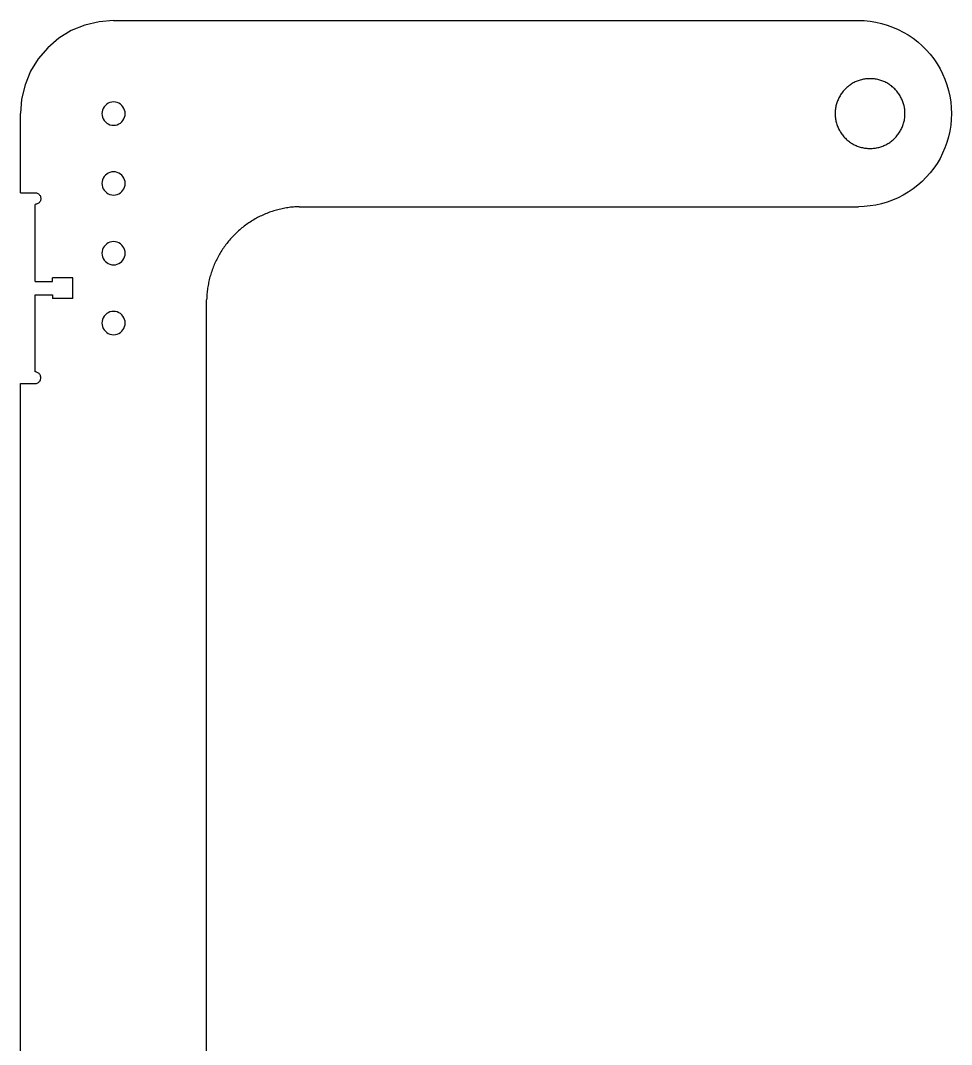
# Model space of a CAD drawing. Extents: x -54 to 50, y -44 to 48.
# Drawn here: x -27.79 to -7.79, y 26.07 to 48.07 of the extents above; entities that cross this region are included whole.
import ezdxf

# ---------------------------------------------------------------- set-up
doc = ezdxf.new("R2010")
doc.units = 0
doc.header["$MEASUREMENT"] = 0
doc.layers.get('0').update_dxf_attribs({"linetype": 'CONTINUOUS'})

msp = doc.modelspace()

# ---------------------------------------------------------------- linework, layer by layer
for p, q in [((-26.413, 47.968), (-26.703, 47.848)), ((-26.108, 48.041), (-26.413, 47.968)), ((-25.795, 48.066), (-26.108, 48.041)), ((-9.795, 48.066), (-9.669, 48.063)), ((-9.669, 48.063), (-9.544, 48.051)), ((-9.544, 48.051), (-9.42, 48.031)), ((-9.42, 48.031), (-9.297, 48.004)), ((-9.297, 48.004), (-9.177, 47.969)), ((-9.177, 47.969), (-9.059, 47.926)), ((-26.703, 47.848), (-26.97, 47.684)), ((-9.059, 47.926), (-8.943, 47.876)), ((-8.943, 47.876), (-8.831, 47.819)), ((-8.831, 47.819), (-8.723, 47.755)), ((-8.723, 47.755), (-8.619, 47.685)), ((-26.97, 47.684), (-27.209, 47.48)), ((-8.619, 47.685), (-8.52, 47.608)), ((-8.52, 47.608), (-8.426, 47.524)), ((-8.426, 47.524), (-8.337, 47.436)), ((-27.209, 47.48), (-27.413, 47.241)), ((-8.337, 47.436), (-8.254, 47.341)), ((-8.254, 47.341), (-8.177, 47.242)), ((-27.413, 47.241), (-27.577, 46.974)), ((-8.177, 47.242), (-8.106, 47.138)), ((-8.106, 47.138), (-8.042, 47.03)), ((-27.577, 46.974), (-27.697, 46.684)), ((-8.042, 47.03), (-7.985, 46.918)), ((-7.985, 46.918), (-7.935, 46.803)), ((-27.697, 46.684), (-27.77, 46.379)), ((-10.023, 46.644), (-10.041, 46.629)), ((-10.004, 46.659), (-10.023, 46.644)), ((-9.986, 46.673), (-10.004, 46.659)), ((-9.966, 46.687), (-9.986, 46.673)), ((-9.947, 46.7), (-9.966, 46.687)), ((-9.927, 46.712), (-9.947, 46.7)), ((-9.906, 46.724), (-9.927, 46.712)), ((-9.885, 46.735), (-9.906, 46.724)), ((-9.864, 46.745), (-9.885, 46.735)), ((-9.843, 46.755), (-9.864, 46.745)), ((-9.821, 46.764), (-9.843, 46.755)), ((-9.799, 46.772), (-9.821, 46.764)), ((-9.777, 46.78), (-9.799, 46.772)), ((-9.754, 46.787), (-9.777, 46.78)), ((-9.731, 46.793), (-9.754, 46.787)), ((-9.708, 46.798), (-9.731, 46.793)), ((-9.685, 46.803), (-9.708, 46.798)), ((-9.662, 46.807), (-9.685, 46.803)), ((-9.639, 46.811), (-9.662, 46.807)), ((-9.615, 46.813), (-9.639, 46.811)), ((-9.592, 46.815), (-9.615, 46.813)), ((-9.568, 46.816), (-9.592, 46.815)), ((-9.545, 46.816), (-9.568, 46.816)), ((-9.521, 46.816), (-9.545, 46.816)), ((-9.498, 46.815), (-9.521, 46.816)), ((-9.474, 46.813), (-9.498, 46.815)), ((-9.451, 46.811), (-9.474, 46.813)), ((-9.427, 46.807), (-9.451, 46.811)), ((-9.404, 46.803), (-9.427, 46.807)), ((-9.381, 46.798), (-9.404, 46.803)), ((-9.358, 46.793), (-9.381, 46.798)), ((-9.336, 46.787), (-9.358, 46.793)), ((-9.313, 46.78), (-9.336, 46.787)), ((-9.291, 46.772), (-9.313, 46.78)), ((-9.269, 46.764), (-9.291, 46.772)), ((-9.247, 46.755), (-9.269, 46.764)), ((-9.225, 46.745), (-9.247, 46.755)), ((-9.204, 46.735), (-9.225, 46.745)), ((-9.183, 46.724), (-9.204, 46.735)), ((-9.163, 46.712), (-9.183, 46.724)), ((-9.143, 46.7), (-9.163, 46.712)), ((-9.123, 46.687), (-9.143, 46.7)), ((-9.104, 46.673), (-9.123, 46.687)), ((-9.085, 46.659), (-9.104, 46.673)), ((-9.067, 46.644), (-9.085, 46.659)), ((-9.049, 46.629), (-9.067, 46.644)), ((-7.935, 46.803), (-7.893, 46.685)), ((-7.893, 46.685), (-7.858, 46.564)), ((-10.202, 46.428), (-10.213, 46.407)), ((-10.19, 46.448), (-10.202, 46.428)), ((-10.178, 46.468), (-10.19, 46.448)), ((-10.165, 46.488), (-10.178, 46.468)), ((-10.152, 46.507), (-10.165, 46.488)), ((-10.137, 46.526), (-10.152, 46.507)), ((-10.123, 46.545), (-10.137, 46.526)), ((-10.107, 46.562), (-10.123, 46.545)), ((-10.092, 46.58), (-10.107, 46.562)), ((-10.075, 46.597), (-10.092, 46.58)), ((-10.058, 46.613), (-10.075, 46.597)), ((-10.041, 46.629), (-10.058, 46.613)), ((-9.031, 46.613), (-9.049, 46.629)), ((-9.014, 46.597), (-9.031, 46.613)), ((-8.998, 46.58), (-9.014, 46.597)), ((-8.982, 46.562), (-8.998, 46.58)), ((-8.967, 46.545), (-8.982, 46.562)), ((-8.952, 46.526), (-8.967, 46.545)), ((-8.938, 46.507), (-8.952, 46.526)), ((-8.924, 46.488), (-8.938, 46.507)), ((-8.912, 46.468), (-8.924, 46.488)), ((-8.899, 46.448), (-8.912, 46.468)), ((-8.888, 46.428), (-8.899, 46.448)), ((-8.877, 46.407), (-8.888, 46.428)), ((-7.858, 46.564), (-7.83, 46.441)), ((-7.83, 46.441), (-7.811, 46.317)), ((-27.77, 46.379), (-27.795, 46.066)), ((-25.997, 46.213), (-26.018, 46.179)), ((-25.972, 46.243), (-25.997, 46.213)), ((-25.942, 46.268), (-25.972, 46.243)), ((-25.908, 46.289), (-25.942, 46.268)), ((-25.872, 46.304), (-25.908, 46.289)), ((-25.834, 46.313), (-25.872, 46.304)), ((-25.795, 46.316), (-25.834, 46.313)), ((-25.756, 46.313), (-25.795, 46.316)), ((-25.718, 46.304), (-25.756, 46.313)), ((-25.681, 46.289), (-25.718, 46.304)), ((-25.648, 46.268), (-25.681, 46.289)), ((-25.618, 46.243), (-25.648, 46.268)), ((-25.593, 46.213), (-25.618, 46.243)), ((-25.572, 46.179), (-25.593, 46.213)), ((-10.281, 46.207), (-10.286, 46.184)), ((-10.277, 46.23), (-10.281, 46.207)), ((-10.271, 46.253), (-10.277, 46.23)), ((-10.265, 46.276), (-10.271, 46.253)), ((-10.258, 46.298), (-10.265, 46.276)), ((-10.25, 46.321), (-10.258, 46.298)), ((-10.242, 46.343), (-10.25, 46.321)), ((-10.233, 46.364), (-10.242, 46.343)), ((-10.223, 46.386), (-10.233, 46.364)), ((-10.213, 46.407), (-10.223, 46.386)), ((-8.866, 46.386), (-8.877, 46.407)), ((-8.856, 46.364), (-8.866, 46.386)), ((-8.847, 46.343), (-8.856, 46.364)), ((-8.839, 46.321), (-8.847, 46.343)), ((-8.831, 46.298), (-8.839, 46.321)), ((-8.825, 46.276), (-8.831, 46.298)), ((-8.818, 46.253), (-8.825, 46.276)), ((-8.813, 46.23), (-8.818, 46.253)), ((-8.808, 46.207), (-8.813, 46.23)), ((-8.804, 46.184), (-8.808, 46.207)), ((-7.811, 46.317), (-7.799, 46.192)), ((-26.042, 46.105), (-26.045, 46.066)), ((-26.045, 46.066), (-26.042, 46.027)), ((-26.033, 46.143), (-26.042, 46.105)), ((-26.042, 46.027), (-26.033, 45.989)), ((-26.018, 46.179), (-26.033, 46.143)), ((-26.033, 45.989), (-26.018, 45.952)), ((-25.557, 46.143), (-25.572, 46.179)), ((-25.572, 45.952), (-25.557, 45.989)), ((-25.548, 46.105), (-25.557, 46.143)), ((-25.557, 45.989), (-25.548, 46.027)), ((-25.545, 46.066), (-25.548, 46.105)), ((-25.548, 46.027), (-25.545, 46.066)), ((-10.294, 46.09), (-10.295, 46.066)), ((-10.295, 46.066), (-10.294, 46.043)), ((-10.293, 46.114), (-10.294, 46.09)), ((-10.294, 46.043), (-10.293, 46.019)), ((-10.291, 46.137), (-10.293, 46.114)), ((-10.293, 46.019), (-10.291, 45.996)), ((-10.289, 46.16), (-10.291, 46.137)), ((-10.291, 45.996), (-10.289, 45.972)), ((-10.286, 46.184), (-10.289, 46.16)), ((-8.801, 46.16), (-8.804, 46.184)), ((-8.798, 46.137), (-8.801, 46.16)), ((-8.801, 45.972), (-8.798, 45.996)), ((-8.796, 46.114), (-8.798, 46.137)), ((-8.798, 45.996), (-8.796, 46.019)), ((-8.795, 46.09), (-8.796, 46.114)), ((-8.796, 46.019), (-8.795, 46.043)), ((-8.795, 46.066), (-8.795, 46.09)), ((-8.795, 46.043), (-8.795, 46.066)), ((-7.799, 46.192), (-7.795, 46.066)), ((-7.795, 46.066), (-7.799, 45.941)), ((-26.018, 45.952), (-25.997, 45.919)), ((-25.997, 45.919), (-25.972, 45.889)), ((-25.972, 45.889), (-25.942, 45.864)), ((-25.942, 45.864), (-25.908, 45.843)), ((-25.908, 45.843), (-25.872, 45.828)), ((-25.872, 45.828), (-25.834, 45.819)), ((-25.834, 45.819), (-25.795, 45.816)), ((-25.795, 45.816), (-25.756, 45.819)), ((-25.756, 45.819), (-25.718, 45.828)), ((-25.718, 45.828), (-25.681, 45.843)), ((-25.681, 45.843), (-25.648, 45.864)), ((-25.648, 45.864), (-25.618, 45.889)), ((-25.618, 45.889), (-25.593, 45.919)), ((-25.593, 45.919), (-25.572, 45.952)), ((-10.289, 45.972), (-10.286, 45.949)), ((-10.286, 45.949), (-10.281, 45.926)), ((-10.281, 45.926), (-10.277, 45.903)), ((-10.277, 45.903), (-10.271, 45.88)), ((-10.271, 45.88), (-10.265, 45.857)), ((-10.265, 45.857), (-10.258, 45.835)), ((-10.258, 45.835), (-10.25, 45.812)), ((-10.25, 45.812), (-10.242, 45.79)), ((-10.242, 45.79), (-10.233, 45.769)), ((-10.233, 45.769), (-10.223, 45.747)), ((-8.866, 45.747), (-8.856, 45.769)), ((-8.856, 45.769), (-8.847, 45.79)), ((-8.847, 45.79), (-8.839, 45.812)), ((-8.839, 45.812), (-8.831, 45.835)), ((-8.831, 45.835), (-8.825, 45.857)), ((-8.825, 45.857), (-8.818, 45.88)), ((-8.818, 45.88), (-8.813, 45.903)), ((-8.813, 45.903), (-8.808, 45.926)), ((-8.808, 45.926), (-8.804, 45.949)), ((-8.804, 45.949), (-8.801, 45.972)), ((-7.811, 45.816), (-7.83, 45.692)), ((-7.799, 45.941), (-7.811, 45.816)), ((-10.223, 45.747), (-10.213, 45.726)), ((-10.213, 45.726), (-10.202, 45.705)), ((-10.202, 45.705), (-10.19, 45.685)), ((-10.19, 45.685), (-10.178, 45.665)), ((-10.178, 45.665), (-10.165, 45.645)), ((-10.165, 45.645), (-10.152, 45.626)), ((-10.152, 45.626), (-10.137, 45.607)), ((-10.137, 45.607), (-10.123, 45.588)), ((-10.123, 45.588), (-10.107, 45.57)), ((-10.107, 45.57), (-10.092, 45.553)), ((-10.092, 45.553), (-10.075, 45.536)), ((-9.014, 45.536), (-8.998, 45.553)), ((-8.998, 45.553), (-8.982, 45.57)), ((-8.982, 45.57), (-8.967, 45.588)), ((-8.967, 45.588), (-8.952, 45.607)), ((-8.952, 45.607), (-8.938, 45.626)), ((-8.938, 45.626), (-8.924, 45.645)), ((-8.924, 45.645), (-8.912, 45.665)), ((-8.912, 45.665), (-8.899, 45.685)), ((-8.899, 45.685), (-8.888, 45.705)), ((-8.888, 45.705), (-8.877, 45.726)), ((-8.877, 45.726), (-8.866, 45.747)), ((-7.858, 45.569), (-7.893, 45.448)), ((-7.83, 45.692), (-7.858, 45.569)), ((-10.075, 45.536), (-10.058, 45.52)), ((-10.058, 45.52), (-10.041, 45.504)), ((-10.041, 45.504), (-10.023, 45.489)), ((-10.023, 45.489), (-10.004, 45.474)), ((-10.004, 45.474), (-9.986, 45.46)), ((-9.986, 45.46), (-9.966, 45.446)), ((-9.966, 45.446), (-9.947, 45.433)), ((-9.947, 45.433), (-9.927, 45.421)), ((-9.927, 45.421), (-9.906, 45.409)), ((-9.906, 45.409), (-9.885, 45.398)), ((-9.885, 45.398), (-9.864, 45.388)), ((-9.864, 45.388), (-9.843, 45.378)), ((-9.843, 45.378), (-9.821, 45.369)), ((-9.821, 45.369), (-9.799, 45.361)), ((-9.799, 45.361), (-9.777, 45.353)), ((-9.777, 45.353), (-9.754, 45.346)), ((-9.754, 45.346), (-9.731, 45.34)), ((-9.731, 45.34), (-9.708, 45.335)), ((-9.708, 45.335), (-9.685, 45.33)), ((-9.685, 45.33), (-9.662, 45.326)), ((-9.662, 45.326), (-9.639, 45.322)), ((-9.639, 45.322), (-9.615, 45.32)), ((-9.474, 45.32), (-9.451, 45.322)), ((-9.451, 45.322), (-9.427, 45.326)), ((-9.427, 45.326), (-9.404, 45.33)), ((-9.404, 45.33), (-9.381, 45.335)), ((-9.381, 45.335), (-9.358, 45.34)), ((-9.358, 45.34), (-9.336, 45.346)), ((-9.336, 45.346), (-9.313, 45.353)), ((-9.313, 45.353), (-9.291, 45.361)), ((-9.291, 45.361), (-9.269, 45.369)), ((-9.269, 45.369), (-9.247, 45.378)), ((-9.247, 45.378), (-9.225, 45.388)), ((-9.225, 45.388), (-9.204, 45.398)), ((-9.204, 45.398), (-9.183, 45.409)), ((-9.183, 45.409), (-9.163, 45.421)), ((-9.163, 45.421), (-9.143, 45.433)), ((-9.143, 45.433), (-9.123, 45.446)), ((-9.123, 45.446), (-9.104, 45.46)), ((-9.104, 45.46), (-9.085, 45.474)), ((-9.085, 45.474), (-9.067, 45.489)), ((-9.067, 45.489), (-9.049, 45.504)), ((-9.049, 45.504), (-9.031, 45.52)), ((-9.031, 45.52), (-9.014, 45.536)), ((-7.935, 45.33), (-7.985, 45.215)), ((-7.893, 45.448), (-7.935, 45.33)), ((-9.615, 45.32), (-9.592, 45.318)), ((-9.592, 45.318), (-9.568, 45.317)), ((-9.568, 45.317), (-9.545, 45.316)), ((-9.545, 45.316), (-9.521, 45.317)), ((-9.521, 45.317), (-9.498, 45.318)), ((-9.498, 45.318), (-9.474, 45.32)), ((-8.042, 45.103), (-8.106, 44.995)), ((-7.985, 45.215), (-8.042, 45.103)), ((-8.177, 44.891), (-8.254, 44.792)), ((-8.106, 44.995), (-8.177, 44.891)), ((-26.018, 44.679), (-26.033, 44.643)), ((-25.997, 44.713), (-26.018, 44.679)), ((-25.972, 44.743), (-25.997, 44.713)), ((-25.942, 44.768), (-25.972, 44.743)), ((-25.908, 44.789), (-25.942, 44.768)), ((-25.872, 44.804), (-25.908, 44.789)), ((-25.834, 44.813), (-25.872, 44.804)), ((-25.795, 44.816), (-25.834, 44.813)), ((-25.756, 44.813), (-25.795, 44.816)), ((-25.718, 44.804), (-25.756, 44.813)), ((-25.681, 44.789), (-25.718, 44.804)), ((-25.648, 44.768), (-25.681, 44.789)), ((-25.618, 44.743), (-25.648, 44.768)), ((-25.593, 44.713), (-25.618, 44.743)), ((-25.572, 44.679), (-25.593, 44.713)), ((-25.557, 44.643), (-25.572, 44.679)), ((-8.337, 44.697), (-8.426, 44.608)), ((-8.254, 44.792), (-8.337, 44.697)), ((-26.042, 44.605), (-26.045, 44.566)), ((-26.045, 44.566), (-26.042, 44.527)), ((-26.033, 44.643), (-26.042, 44.605)), ((-26.042, 44.527), (-26.033, 44.489)), ((-26.033, 44.489), (-26.018, 44.452)), ((-26.018, 44.452), (-25.997, 44.419)), ((-25.593, 44.419), (-25.572, 44.452)), ((-25.572, 44.452), (-25.557, 44.489)), ((-25.548, 44.605), (-25.557, 44.643)), ((-25.557, 44.489), (-25.548, 44.527)), ((-25.545, 44.566), (-25.548, 44.605)), ((-25.548, 44.527), (-25.545, 44.566)), ((-8.619, 44.448), (-8.723, 44.378)), ((-8.52, 44.525), (-8.619, 44.448)), ((-8.426, 44.608), (-8.52, 44.525)), ((-27.482, 44.366), (-27.466, 44.365)), ((-27.466, 44.365), (-27.45, 44.362)), ((-27.45, 44.362), (-27.435, 44.356)), ((-27.435, 44.356), (-27.42, 44.349)), ((-27.42, 44.349), (-27.406, 44.34)), ((-27.406, 44.34), (-27.394, 44.329)), ((-27.394, 44.329), (-27.383, 44.317)), ((-27.383, 44.317), (-27.374, 44.303)), ((-27.374, 44.303), (-27.367, 44.289)), ((-27.367, 44.289), (-27.362, 44.273)), ((-27.362, 44.273), (-27.358, 44.257)), ((-27.358, 44.224), (-27.362, 44.208)), ((-27.358, 44.257), (-27.357, 44.241)), ((-27.357, 44.241), (-27.358, 44.224)), ((-25.997, 44.419), (-25.972, 44.389)), ((-25.972, 44.389), (-25.942, 44.364)), ((-25.942, 44.364), (-25.908, 44.343)), ((-25.908, 44.343), (-25.872, 44.328)), ((-25.872, 44.328), (-25.834, 44.319)), ((-25.834, 44.319), (-25.795, 44.316)), ((-25.795, 44.316), (-25.756, 44.319)), ((-25.756, 44.319), (-25.718, 44.328)), ((-25.718, 44.328), (-25.681, 44.343)), ((-25.681, 44.343), (-25.648, 44.364)), ((-25.648, 44.364), (-25.618, 44.389)), ((-25.618, 44.389), (-25.593, 44.419)), ((-8.943, 44.257), (-9.059, 44.207)), ((-8.831, 44.314), (-8.943, 44.257)), ((-8.723, 44.378), (-8.831, 44.314)), ((-27.466, 44.117), (-27.482, 44.116)), ((-27.45, 44.12), (-27.466, 44.117)), ((-27.435, 44.125), (-27.45, 44.12)), ((-27.42, 44.133), (-27.435, 44.125)), ((-27.406, 44.142), (-27.42, 44.133)), ((-27.394, 44.152), (-27.406, 44.142)), ((-27.383, 44.165), (-27.394, 44.152)), ((-27.374, 44.178), (-27.383, 44.165)), ((-27.367, 44.193), (-27.374, 44.178)), ((-27.362, 44.208), (-27.367, 44.193)), ((-22.266, 44), (-22.296, 43.992)), ((-22.235, 44.008), (-22.266, 44)), ((-22.205, 44.015), (-22.235, 44.008)), ((-22.175, 44.022), (-22.205, 44.015)), ((-22.144, 44.028), (-22.175, 44.022)), ((-22.114, 44.034), (-22.144, 44.028)), ((-22.083, 44.039), (-22.114, 44.034)), ((-22.052, 44.044), (-22.083, 44.039)), ((-22.022, 44.049), (-22.052, 44.044)), ((-21.991, 44.053), (-22.022, 44.049)), ((-21.96, 44.056), (-21.991, 44.053)), ((-21.929, 44.059), (-21.96, 44.056)), ((-21.898, 44.062), (-21.929, 44.059)), ((-21.867, 44.064), (-21.898, 44.062)), ((-21.836, 44.065), (-21.867, 44.064)), ((-21.805, 44.066), (-21.836, 44.065)), ((-9.669, 44.07), (-9.795, 44.066)), ((-9.544, 44.082), (-9.669, 44.07)), ((-9.42, 44.102), (-9.544, 44.082)), ((-9.297, 44.129), (-9.42, 44.102)), ((-9.177, 44.164), (-9.297, 44.129)), ((-9.059, 44.207), (-9.177, 44.164)), ((-22.782, 43.786), (-22.808, 43.77)), ((-22.755, 43.802), (-22.782, 43.786)), ((-22.727, 43.817), (-22.755, 43.802)), ((-22.7, 43.832), (-22.727, 43.817)), ((-22.672, 43.846), (-22.7, 43.832)), ((-22.644, 43.86), (-22.672, 43.846)), ((-22.616, 43.873), (-22.644, 43.86)), ((-22.588, 43.886), (-22.616, 43.873)), ((-22.56, 43.899), (-22.588, 43.886)), ((-22.531, 43.911), (-22.56, 43.899)), ((-22.502, 43.923), (-22.531, 43.911)), ((-22.473, 43.934), (-22.502, 43.923)), ((-22.444, 43.945), (-22.473, 43.934)), ((-22.415, 43.955), (-22.444, 43.945)), ((-22.385, 43.965), (-22.415, 43.955)), ((-22.355, 43.974), (-22.385, 43.965)), ((-22.326, 43.983), (-22.355, 43.974)), ((-22.296, 43.992), (-22.326, 43.983)), ((-23.085, 43.569), (-23.108, 43.549)), ((-23.061, 43.589), (-23.085, 43.569)), ((-23.037, 43.609), (-23.061, 43.589)), ((-23.013, 43.629), (-23.037, 43.609)), ((-22.988, 43.648), (-23.013, 43.629)), ((-22.963, 43.666), (-22.988, 43.648)), ((-22.938, 43.685), (-22.963, 43.666)), ((-22.913, 43.703), (-22.938, 43.685)), ((-22.887, 43.72), (-22.913, 43.703)), ((-22.861, 43.737), (-22.887, 43.72)), ((-22.835, 43.754), (-22.861, 43.737)), ((-22.808, 43.77), (-22.835, 43.754)), ((-23.304, 43.349), (-23.324, 43.325)), ((-23.284, 43.372), (-23.304, 43.349)), ((-23.263, 43.396), (-23.284, 43.372)), ((-23.242, 43.419), (-23.263, 43.396)), ((-23.221, 43.441), (-23.242, 43.419)), ((-23.199, 43.463), (-23.221, 43.441)), ((-23.177, 43.485), (-23.199, 43.463)), ((-23.154, 43.507), (-23.177, 43.485)), ((-23.131, 43.528), (-23.154, 43.507)), ((-23.108, 43.549), (-23.131, 43.528)), ((-26.033, 43.143), (-26.042, 43.105)), ((-26.018, 43.179), (-26.033, 43.143)), ((-25.997, 43.213), (-26.018, 43.179)), ((-25.972, 43.243), (-25.997, 43.213)), ((-25.942, 43.268), (-25.972, 43.243)), ((-25.908, 43.289), (-25.942, 43.268)), ((-25.872, 43.304), (-25.908, 43.289)), ((-25.834, 43.313), (-25.872, 43.304)), ((-25.795, 43.316), (-25.834, 43.313)), ((-25.756, 43.313), (-25.795, 43.316)), ((-25.718, 43.304), (-25.756, 43.313)), ((-25.681, 43.289), (-25.718, 43.304)), ((-25.648, 43.268), (-25.681, 43.289)), ((-25.618, 43.243), (-25.648, 43.268)), ((-25.593, 43.213), (-25.618, 43.243)), ((-25.572, 43.179), (-25.593, 43.213)), ((-25.557, 43.143), (-25.572, 43.179)), ((-25.548, 43.105), (-25.557, 43.143)), ((-23.471, 43.124), (-23.488, 43.098)), ((-23.454, 43.15), (-23.471, 43.124)), ((-23.437, 43.176), (-23.454, 43.15)), ((-23.419, 43.202), (-23.437, 43.176)), ((-23.401, 43.227), (-23.419, 43.202)), ((-23.382, 43.252), (-23.401, 43.227)), ((-23.363, 43.277), (-23.382, 43.252)), ((-23.344, 43.301), (-23.363, 43.277)), ((-23.324, 43.325), (-23.344, 43.301)), ((-26.042, 43.105), (-26.045, 43.066)), ((-26.045, 43.066), (-26.042, 43.027)), ((-26.042, 43.027), (-26.033, 42.989)), ((-26.033, 42.989), (-26.018, 42.952)), ((-26.018, 42.952), (-25.997, 42.919)), ((-25.997, 42.919), (-25.972, 42.889)), ((-25.618, 42.889), (-25.593, 42.919)), ((-25.593, 42.919), (-25.572, 42.952)), ((-25.572, 42.952), (-25.557, 42.989)), ((-25.557, 42.989), (-25.548, 43.027)), ((-25.545, 43.066), (-25.548, 43.105)), ((-25.548, 43.027), (-25.545, 43.066)), ((-23.593, 42.907), (-23.606, 42.879)), ((-23.579, 42.935), (-23.593, 42.907)), ((-23.565, 42.963), (-23.579, 42.935)), ((-23.55, 42.99), (-23.565, 42.963)), ((-23.535, 43.018), (-23.55, 42.99)), ((-23.52, 43.045), (-23.535, 43.018)), ((-23.504, 43.071), (-23.52, 43.045)), ((-23.488, 43.098), (-23.504, 43.071)), ((-25.972, 42.889), (-25.942, 42.864)), ((-25.942, 42.864), (-25.908, 42.843)), ((-25.908, 42.843), (-25.872, 42.828)), ((-25.872, 42.828), (-25.834, 42.819)), ((-25.834, 42.819), (-25.795, 42.816)), ((-25.795, 42.816), (-25.756, 42.819)), ((-25.756, 42.819), (-25.718, 42.828)), ((-25.718, 42.828), (-25.681, 42.843)), ((-25.681, 42.843), (-25.648, 42.864)), ((-25.648, 42.864), (-25.618, 42.889)), ((-23.677, 42.706), (-23.687, 42.677)), ((-23.666, 42.736), (-23.677, 42.706)), ((-23.655, 42.765), (-23.666, 42.736)), ((-23.643, 42.793), (-23.655, 42.765)), ((-23.631, 42.822), (-23.643, 42.793)), ((-23.619, 42.851), (-23.631, 42.822)), ((-23.606, 42.879), (-23.619, 42.851)), ((-23.746, 42.467), (-23.753, 42.437)), ((-23.739, 42.498), (-23.746, 42.467)), ((-23.732, 42.528), (-23.739, 42.498)), ((-23.724, 42.558), (-23.732, 42.528)), ((-23.715, 42.588), (-23.724, 42.558)), ((-23.706, 42.618), (-23.715, 42.588)), ((-23.697, 42.647), (-23.706, 42.618)), ((-23.687, 42.677), (-23.697, 42.647)), ((-23.783, 42.253), (-23.786, 42.222)), ((-23.779, 42.284), (-23.783, 42.253)), ((-23.775, 42.314), (-23.779, 42.284)), ((-23.77, 42.345), (-23.775, 42.314)), ((-23.765, 42.376), (-23.77, 42.345)), ((-23.759, 42.406), (-23.765, 42.376)), ((-23.753, 42.437), (-23.759, 42.406)), ((-23.795, 42.098), (-23.796, 42.066)), ((-23.793, 42.129), (-23.795, 42.098)), ((-23.792, 42.16), (-23.793, 42.129)), ((-23.789, 42.191), (-23.792, 42.16)), ((-23.786, 42.222), (-23.789, 42.191)), ((-25.872, 41.804), (-25.908, 41.789)), ((-25.834, 41.813), (-25.872, 41.804)), ((-25.795, 41.816), (-25.834, 41.813)), ((-25.756, 41.813), (-25.795, 41.816)), ((-25.718, 41.804), (-25.756, 41.813)), ((-25.681, 41.789), (-25.718, 41.804)), ((-26.042, 41.605), (-26.045, 41.566)), ((-26.033, 41.643), (-26.042, 41.605)), ((-26.018, 41.679), (-26.033, 41.643)), ((-25.997, 41.713), (-26.018, 41.679)), ((-25.972, 41.743), (-25.997, 41.713)), ((-25.942, 41.768), (-25.972, 41.743)), ((-25.908, 41.789), (-25.942, 41.768)), ((-25.648, 41.768), (-25.681, 41.789)), ((-25.618, 41.743), (-25.648, 41.768)), ((-25.593, 41.713), (-25.618, 41.743)), ((-25.572, 41.679), (-25.593, 41.713)), ((-25.557, 41.643), (-25.572, 41.679)), ((-25.548, 41.605), (-25.557, 41.643)), ((-25.545, 41.566), (-25.548, 41.605)), ((-26.045, 41.566), (-26.042, 41.527)), ((-26.042, 41.527), (-26.033, 41.489)), ((-26.033, 41.489), (-26.018, 41.452)), ((-26.018, 41.452), (-25.997, 41.419)), ((-25.997, 41.419), (-25.972, 41.389)), ((-25.972, 41.389), (-25.942, 41.364)), ((-25.942, 41.364), (-25.908, 41.343)), ((-25.681, 41.343), (-25.648, 41.364)), ((-25.648, 41.364), (-25.618, 41.389)), ((-25.618, 41.389), (-25.593, 41.419)), ((-25.593, 41.419), (-25.572, 41.452)), ((-25.572, 41.452), (-25.557, 41.489)), ((-25.557, 41.489), (-25.548, 41.527)), ((-25.548, 41.527), (-25.545, 41.566)), ((-25.908, 41.343), (-25.872, 41.328)), ((-25.872, 41.328), (-25.834, 41.319)), ((-25.834, 41.319), (-25.795, 41.316)), ((-25.795, 41.316), (-25.756, 41.319)), ((-25.756, 41.319), (-25.718, 41.328)), ((-25.718, 41.328), (-25.681, 41.343)), ((-27.466, 40.515), (-27.482, 40.516)), ((-27.45, 40.512), (-27.466, 40.515)), ((-27.435, 40.506), (-27.45, 40.512)), ((-27.42, 40.499), (-27.435, 40.506)), ((-27.406, 40.49), (-27.42, 40.499)), ((-27.394, 40.479), (-27.406, 40.49)), ((-27.482, 40.266), (-27.466, 40.267)), ((-27.466, 40.267), (-27.45, 40.27)), ((-27.45, 40.27), (-27.435, 40.275)), ((-27.435, 40.275), (-27.42, 40.283)), ((-27.42, 40.283), (-27.406, 40.292)), ((-27.406, 40.292), (-27.394, 40.302)), ((-27.383, 40.467), (-27.394, 40.479)), ((-27.394, 40.302), (-27.383, 40.315)), ((-27.374, 40.453), (-27.383, 40.467)), ((-27.383, 40.315), (-27.374, 40.328)), ((-27.367, 40.439), (-27.374, 40.453)), ((-27.374, 40.328), (-27.367, 40.343)), ((-27.362, 40.423), (-27.367, 40.439)), ((-27.367, 40.343), (-27.362, 40.358)), ((-27.358, 40.407), (-27.362, 40.423)), ((-27.362, 40.358), (-27.358, 40.374)), ((-27.357, 40.391), (-27.358, 40.407)), ((-27.358, 40.374), (-27.357, 40.391))]:
    msp.add_line(p, q)
at = {"color": 1}
for p, q in [((-25.795, 48.066), (-9.795, 48.066)), ((-27.795, 44.366), (-27.482, 44.366)), ((-21.805, 44.066), (-9.795, 44.066)), ((-26.67, 42.535), (-27.107, 42.535)), ((-27.482, 42.456), (-27.107, 42.456)), ((-27.482, 42.175), (-27.107, 42.175)), ((-26.67, 42.097), (-27.107, 42.097)), ((-27.795, 40.266), (-27.482, 40.266))]:
    msp.add_line(p, q, dxfattribs=at)
at = {"color": 3}
for p, q in [((-27.795, 44.366), (-27.795, 46.066)), ((-27.482, 42.456), (-27.482, 44.116)), ((-27.107, 42.456), (-27.107, 42.535)), ((-26.67, 42.097), (-26.67, 42.535)), ((-27.482, 40.516), (-27.482, 42.175)), ((-27.107, 42.175), (-27.107, 42.097)), ((-23.796, 10.066), (-23.796, 42.066)), ((-27.795, 8.614), (-27.795, 40.266))]:
    msp.add_line(p, q, dxfattribs=at)

doc.saveas('drawing.dxf')
